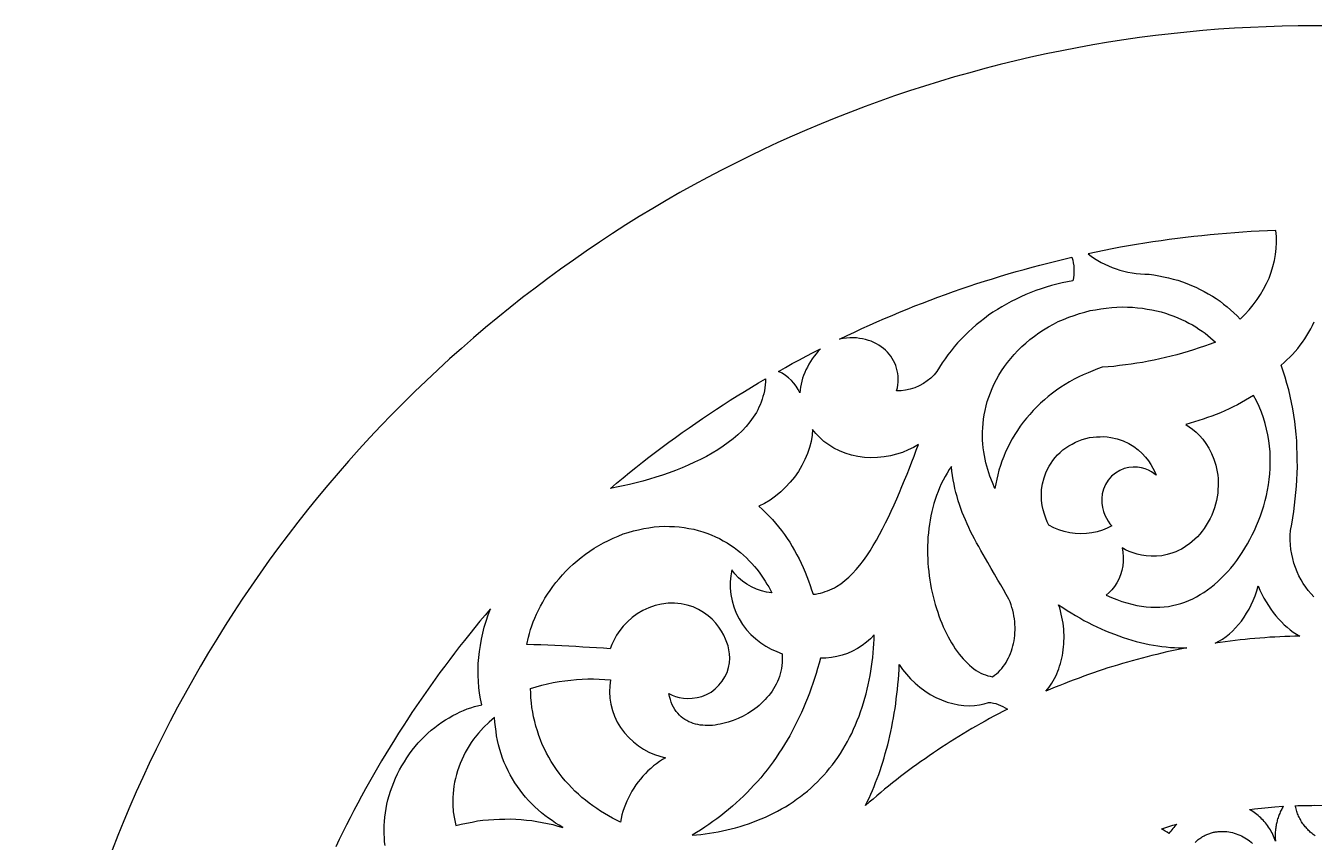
# Model space of a CAD drawing. Extents: x -1903 to -234, y -575 to 545.
# Drawn here: x -614.1 to -424.1, y 103.7 to 224.2 of the extents above; entities that cross this region are included whole.
import ezdxf

# ---------------------------------------------------------------- set-up
doc = ezdxf.new("R2010")
doc.units = 0
doc.layers.add('LAYER_1', color=18, linetype='CONTINUOUS')

msp = doc.modelspace()

# ---------------------------------------------------------------- linework, layer by layer
at = {"layer": 'LAYER_1'}
for points in [[(-424.07, 224.18, 0.414214), (-614.07, 34.18, 0.414214), (-424.07, -155.82, 0.414214), (-234.07, 34.18, 0.414214)], [(-444.46, 106.26), (-444.62, 106.09), (-444.77, 105.92), (-444.92, 105.75), (-445.07, 105.57), (-445.21, 105.39), (-445.36, 105.2), (-445.49, 105.02, 0.017842), (-446.61, 105.72), (-446.42, 105.78), (-444.9, 106.23), (-444.34, 106.39)]]:
    msp.add_lwpolyline(points, format="xyb", close=True, dxfattribs=at)
for points in [[(-457.42, 190.55), (-456.96, 190.2), (-456.49, 189.86), (-455.99, 189.55), (-455.48, 189.26), (-454.96, 188.99), (-454.42, 188.75), (-453.87, 188.53), (-453.3, 188.33), (-452.72, 188.14), (-452.13, 187.98), (-451.54, 187.84), (-450.93, 187.73), (-450.31, 187.64), (-449.69, 187.57), (-449.06, 187.54), (-448.43, 187.53), (-447.71, 187.42), (-447, 187.3), (-446.29, 187.15), (-445.58, 187), (-444.89, 186.81), (-444.2, 186.63), (-443.52, 186.4), (-442.85, 186.17), (-442.19, 185.89), (-441.54, 185.61), (-440.91, 185.3), (-440.29, 184.99), (-439.69, 184.64), (-439.09, 184.3), (-438.52, 183.93), (-437.96, 183.55), (-437.43, 183.13), (-436.9, 182.71), (-436.4, 182.27), (-435.91, 181.83), (-435.45, 181.37), (-435, 180.91), (-434.32, 181.59), (-433.67, 182.3), (-433.07, 183.03), (-432.51, 183.78), (-432, 184.54), (-431.53, 185.34), (-431.11, 186.15), (-430.74, 186.97), (-430.42, 187.82), (-430.16, 188.67), (-429.94, 189.54), (-429.79, 190.42), (-429.68, 191.3), (-429.64, 192.19), (-429.66, 193.09), (-429.74, 193.98), (-430.95, 193.92), (-432.17, 193.86), (-433.38, 193.81), (-434.59, 193.74), (-435.8, 193.64), (-437.01, 193.54), (-438.22, 193.45), (-439.43, 193.34), (-440.64, 193.21), (-441.85, 193.08), (-443.05, 192.94), (-444.26, 192.81), (-445.46, 192.63), (-446.66, 192.46), (-447.87, 192.29), (-449.07, 192.12), (-450.27, 191.91), (-451.46, 191.7), (-452.66, 191.5), (-453.85, 191.29), (-455.04, 191.05), (-456.23, 190.8)], [(-485.65, 170.31), (-485.55, 170.75), (-485.48, 171.19), (-485.44, 171.62), (-485.43, 172.05), (-485.45, 172.47), (-485.49, 172.88), (-485.57, 173.28), (-485.66, 173.67), (-485.78, 174.04), (-485.93, 174.41), (-486.1, 174.77), (-486.3, 175.11), (-486.51, 175.44), (-486.75, 175.75), (-487.01, 176.05), (-487.3, 176.33), (-487.6, 176.59), (-487.92, 176.84), (-488.26, 177.07), (-488.62, 177.27), (-489, 177.46), (-489.39, 177.63), (-489.8, 177.77), (-490.23, 177.9), (-490.67, 178), (-491.12, 178.07), (-491.59, 178.13), (-492.07, 178.15), (-492.55, 178.14), (-493.05, 178.1), (-493.55, 178.03), (-494.06, 177.94), (-492.97, 178.47), (-491.88, 179), (-490.77, 179.5), (-489.67, 180), (-488.56, 180.5), (-487.45, 180.99), (-486.33, 181.46), (-485.21, 181.92), (-484.09, 182.38), (-482.97, 182.85), (-481.83, 183.28), (-480.7, 183.71), (-479.56, 184.14), (-478.43, 184.56), (-477.28, 184.96), (-476.13, 185.36), (-474.98, 185.75), (-473.84, 186.14), (-472.68, 186.51), (-471.52, 186.87), (-470.36, 187.22), (-469.2, 187.58), (-468.03, 187.92), (-466.86, 188.24), (-465.69, 188.56), (-464.52, 188.88), (-463.35, 189.18), (-462.17, 189.47), (-460.99, 189.75), (-459.81, 190.03), (-459.69, 189.62), (-459.6, 189.19), (-459.53, 188.76), (-459.5, 188.32), (-459.5, 187.88), (-459.52, 187.44), (-459.57, 187), (-459.65, 186.55), (-460.45, 186.4), (-461.25, 186.24), (-462.04, 186.06), (-462.82, 185.86), (-463.59, 185.63), (-464.36, 185.38), (-465.12, 185.11), (-465.86, 184.82), (-466.6, 184.53), (-467.33, 184.21), (-468.05, 183.87), (-468.76, 183.5), (-469.45, 183.13), (-470.13, 182.73), (-470.8, 182.33), (-471.46, 181.91), (-472.1, 181.47), (-472.72, 181.01), (-473.33, 180.53), (-473.93, 180.04), (-474.51, 179.54), (-475.07, 179.03), (-475.62, 178.5), (-476.15, 177.96), (-476.66, 177.4), (-477.15, 176.83), (-477.62, 176.25), (-478.08, 175.66), (-478.52, 175.06), (-478.94, 174.45), (-479.34, 173.83), (-479.72, 173.19), (-480.13, 172.69), (-480.6, 172.22), (-481.13, 171.78), (-481.71, 171.39), (-482.34, 171.06), (-482.99, 170.79), (-483.66, 170.57), (-484.33, 170.41), (-484.99, 170.33)], [(-471.15, 155.94), (-471.54, 156.81), (-471.9, 157.73), (-472.06, 158.21), (-472.22, 158.7), (-472.36, 159.21), (-472.5, 159.72), (-472.61, 160.25), (-472.72, 160.79), (-472.8, 161.35), (-472.88, 161.9), (-472.93, 162.49), (-472.97, 163.07), (-472.98, 163.67), (-472.99, 164.27), (-472.95, 164.89), (-472.91, 165.51), (-472.83, 166.15), (-472.74, 166.79), (-472.61, 167.44), (-472.47, 168.09), (-472.28, 168.74), (-472.08, 169.39), (-471.83, 170.04), (-471.57, 170.69), (-471.26, 171.34), (-470.94, 171.99), (-470.57, 172.63), (-470.2, 173.28), (-469.76, 173.91), (-469.32, 174.53), (-468.83, 175.12), (-468.32, 175.71), (-467.77, 176.28), (-467.21, 176.85), (-466.61, 177.38), (-466, 177.92), (-465.34, 178.41), (-464.68, 178.88), (-463.98, 179.32), (-463.27, 179.76), (-462.54, 180.15), (-461.81, 180.54), (-461.04, 180.87), (-460.27, 181.19), (-459.49, 181.46), (-458.71, 181.73), (-457.92, 181.94), (-457.12, 182.16), (-456.32, 182.3), (-455.53, 182.44), (-454.74, 182.53), (-453.94, 182.62), (-453.17, 182.66), (-452.39, 182.71), (-451.63, 182.68), (-450.87, 182.65), (-450.14, 182.58), (-449.4, 182.51), (-448.7, 182.39), (-448, 182.28), (-447.32, 182.13), (-446.65, 181.96), (-446.01, 181.76), (-445.38, 181.56), (-444.78, 181.33), (-444.18, 181.11), (-443.63, 180.86), (-443.07, 180.61), (-442.55, 180.33), (-442.03, 180.05), (-441.55, 179.75), (-441.07, 179.44), (-440.62, 179.13), (-440.18, 178.82), (-439.37, 178.17), (-438.63, 177.51), (-439.43, 177.21), (-440.23, 176.91), (-441.05, 176.65), (-441.86, 176.39), (-442.68, 176.13), (-443.5, 175.88), (-444.34, 175.65), (-445.17, 175.43), (-446.01, 175.24), (-446.84, 175.04), (-447.69, 174.86), (-448.53, 174.68), (-449.38, 174.53), (-450.22, 174.39), (-451.08, 174.27), (-451.92, 174.14), (-452.77, 174.04), (-453.62, 173.94), (-454.47, 173.87), (-455.33, 173.81), (-456.03, 173.55), (-456.73, 173.3), (-457.43, 173), (-458.13, 172.71), (-458.81, 172.38), (-459.49, 172.05), (-460.15, 171.66), (-460.81, 171.27), (-461.44, 170.85), (-462.08, 170.42), (-462.69, 169.97), (-463.3, 169.51), (-463.87, 169), (-464.44, 168.5), (-464.98, 167.96), (-465.52, 167.42), (-466.02, 166.86), (-466.51, 166.3), (-466.97, 165.71), (-467.42, 165.11), (-467.83, 164.49), (-468.24, 163.87), (-468.6, 163.23), (-468.96, 162.6), (-469.28, 161.95), (-469.59, 161.31), (-469.86, 160.64), (-470.12, 159.97), (-470.34, 159.3), (-470.56, 158.63), (-470.73, 157.95), (-470.9, 157.28), (-471.03, 156.61)], [(-499.92, 170.02), (-500.17, 170.53), (-500.47, 171.01), (-500.8, 171.46), (-501.18, 171.87), (-501.6, 172.26), (-502.05, 172.61), (-502.54, 172.92), (-503.07, 173.19), (-502.05, 173.77), (-501.04, 174.35), (-500, 174.9), (-498.97, 175.44), (-497.94, 175.99), (-496.9, 176.54), (-497.23, 176.17), (-497.54, 175.8), (-497.83, 175.42), (-498.1, 175.03), (-498.36, 174.64), (-498.6, 174.24), (-498.82, 173.84), (-499.02, 173.43), (-499.2, 173.02), (-499.37, 172.6), (-499.51, 172.18), (-499.64, 171.76), (-499.74, 171.33), (-499.82, 170.89), (-499.88, 170.46)], [(-527.87, 155.92), (-526.94, 156.71), (-526, 157.5), (-525.05, 158.26), (-524.09, 159.02), (-523.14, 159.78), (-522.18, 160.54), (-521.2, 161.27), (-520.22, 162), (-519.25, 162.73), (-518.27, 163.46), (-517.27, 164.17), (-516.27, 164.87), (-515.27, 165.56), (-514.27, 166.26), (-513.25, 166.94), (-512.23, 167.61), (-511.21, 168.27), (-510.18, 168.94), (-509.15, 169.59), (-508.11, 170.22), (-507.06, 170.85), (-506.02, 171.49), (-504.97, 172.11), (-504.99, 171.65), (-505.03, 171.21), (-505.09, 170.77), (-505.16, 170.33), (-505.25, 169.9), (-505.36, 169.49), (-505.49, 169.08), (-505.63, 168.67), (-505.78, 168.28), (-505.95, 167.9), (-506.14, 167.52), (-506.34, 167.15), (-506.56, 166.79), (-506.79, 166.44), (-507.04, 166.09), (-507.3, 165.75), (-507.84, 165.09), (-508.43, 164.44), (-509.07, 163.83), (-509.75, 163.25), (-510.48, 162.69), (-511.24, 162.16), (-512.02, 161.63), (-512.84, 161.13), (-513.69, 160.66), (-514.57, 160.21), (-515.47, 159.79), (-516.38, 159.36), (-517.3, 158.96), (-518.25, 158.59), (-519.21, 158.24), (-520.19, 157.91), (-521.15, 157.59), (-522.12, 157.28), (-523.1, 157.01), (-524.07, 156.75), (-525.04, 156.52), (-526, 156.3), (-526.94, 156.1)], [(-454.75, 140.2), (-453.96, 139.84), (-453.19, 139.53), (-452.44, 139.26), (-451.7, 139.03), (-450.97, 138.84), (-450.25, 138.67), (-449.55, 138.55), (-448.86, 138.46), (-448.18, 138.41), (-447.51, 138.4), (-446.86, 138.41), (-446.21, 138.45), (-445.58, 138.53), (-444.95, 138.65), (-444.34, 138.8), (-443.74, 138.97), (-443.15, 139.17), (-442.56, 139.4), (-441.99, 139.66), (-441.43, 139.95), (-440.88, 140.27), (-440.33, 140.6), (-439.8, 140.96), (-439.28, 141.35), (-438.77, 141.77), (-438.27, 142.21), (-437.78, 142.68), (-437.3, 143.16), (-436.83, 143.66), (-436.38, 144.18), (-435.93, 144.73), (-435.5, 145.3), (-435.08, 145.88), (-434.68, 146.49), (-434.29, 147.11), (-433.91, 147.74), (-433.55, 148.39), (-433.21, 149.06), (-432.88, 149.74), (-432.57, 150.44), (-432.28, 151.16), (-432.01, 151.88), (-431.75, 152.62), (-431.52, 153.38), (-431.31, 154.13), (-431.12, 154.9), (-430.96, 155.68), (-430.82, 156.46), (-430.71, 157.26), (-430.63, 158.06), (-430.57, 158.87), (-430.55, 159.69), (-430.55, 160.51), (-430.59, 161.34), (-430.66, 162.17), (-430.77, 163), (-430.91, 163.83), (-431.09, 164.67), (-431.31, 165.51), (-431.57, 166.34), (-431.87, 167.18), (-432.21, 168.01), (-432.6, 168.83), (-433.03, 169.65), (-433.62, 169.29), (-434.21, 168.93), (-434.81, 168.61), (-435.41, 168.28), (-436.02, 167.98), (-436.63, 167.68), (-437.26, 167.39), (-437.88, 167.1), (-438.52, 166.85), (-439.15, 166.59), (-439.79, 166.37), (-440.43, 166.14), (-441.08, 165.94), (-441.72, 165.73), (-442.37, 165.55), (-443.02, 165.37), (-442.52, 165.04), (-442.01, 164.67), (-441.5, 164.24), (-441, 163.75), (-440.51, 163.2), (-440.04, 162.57), (-439.6, 161.87), (-439.2, 161.1), (-438.86, 160.26), (-438.57, 159.35), (-438.37, 158.39), (-438.31, 157.88), (-438.25, 157.37), (-438.24, 156.84), (-438.23, 156.31), (-438.27, 155.76), (-438.31, 155.22), (-438.41, 154.67), (-438.5, 154.13), (-438.65, 153.59), (-438.79, 153.05), (-439, 152.52), (-439.19, 151.99), (-439.44, 151.49), (-439.69, 150.98), (-439.99, 150.51), (-440.28, 150.04), (-440.61, 149.61), (-440.94, 149.18), (-441.31, 148.81), (-441.67, 148.43), (-442.06, 148.11), (-442.45, 147.77), (-442.85, 147.49), (-443.25, 147.21), (-443.67, 146.98), (-444.08, 146.76), (-444.5, 146.59), (-444.92, 146.42), (-445.75, 146.18), (-446.56, 146.01), (-447.35, 145.93), (-448.11, 145.93), (-448.84, 145.99), (-449.53, 146.1), (-450.18, 146.25), (-450.79, 146.43), (-451.36, 146.65), (-451.9, 146.89), (-452.39, 147.15), (-452.29, 146.51), (-452.24, 145.85), (-452.25, 145.17), (-452.32, 144.5), (-452.45, 143.83), (-452.64, 143.18), (-452.89, 142.56), (-453.18, 141.98), (-453.52, 141.45), (-453.9, 140.97), (-454.31, 140.56)], [(-497.98, 140.31), (-497.6, 140.35), (-497.24, 140.42), (-496.88, 140.5), (-496.52, 140.6), (-496.17, 140.71), (-495.83, 140.83), (-495.49, 140.97), (-495.16, 141.12), (-494.83, 141.29), (-494.51, 141.47), (-493.89, 141.88), (-493.3, 142.34), (-492.72, 142.85), (-492.15, 143.39), (-491.6, 143.98), (-491.07, 144.62), (-490.56, 145.29), (-490.06, 146.01), (-489.57, 146.74), (-489.09, 147.5), (-488.62, 148.3), (-488.17, 149.13), (-487.73, 149.98), (-487.29, 150.83), (-486.86, 151.7), (-486.44, 152.59), (-486.03, 153.5), (-485.64, 154.41), (-485.24, 155.32), (-484.87, 156.22), (-484.48, 157.13), (-484.12, 158.04), (-483.76, 158.94), (-483.43, 159.83), (-483.08, 160.71), (-482.76, 161.56), (-482.44, 162.4), (-483.18, 161.98), (-483.97, 161.6), (-484.79, 161.25), (-485.66, 160.96), (-486.57, 160.73), (-487.51, 160.57), (-488.48, 160.49), (-489.44, 160.46), (-490.41, 160.51), (-491.37, 160.64), (-492.31, 160.85), (-493.23, 161.13), (-494.1, 161.49), (-494.91, 161.89), (-495.67, 162.36), (-496.37, 162.87), (-497, 163.43), (-497.56, 164.02), (-498.05, 164.64), (-498.13, 163.77), (-498.28, 162.87), (-498.51, 161.97), (-498.81, 161.08), (-499.18, 160.18), (-499.62, 159.29), (-500.13, 158.43), (-500.71, 157.61), (-501.34, 156.83), (-502.03, 156.1), (-502.75, 155.41), (-503.51, 154.78), (-504.31, 154.22), (-505.13, 153.73), (-505.95, 153.29), (-505.44, 152.81), (-504.93, 152.34), (-504.45, 151.84), (-503.96, 151.33), (-503.51, 150.8), (-503.06, 150.26), (-502.63, 149.7), (-502.21, 149.14), (-501.81, 148.56), (-501.42, 147.98), (-501.05, 147.37), (-500.69, 146.77), (-500.35, 146.14), (-500.02, 145.52), (-499.72, 144.88), (-499.42, 144.25), (-499.15, 143.6), (-498.88, 142.95), (-498.64, 142.29), (-498.4, 141.63), (-498.19, 140.97)], [(-463.19, 150.49), (-463.44, 150.98), (-463.67, 151.53), (-463.87, 152.11), (-464.05, 152.75), (-464.19, 153.43), (-464.28, 154.17), (-464.31, 154.95), (-464.27, 155.76), (-464.14, 156.62), (-463.92, 157.49), (-463.6, 158.36), (-463.16, 159.23), (-462.88, 159.65), (-462.6, 160.07), (-462.26, 160.47), (-461.93, 160.87), (-461.54, 161.23), (-461.15, 161.6), (-460.71, 161.91), (-460.27, 162.22), (-459.78, 162.48), (-459.3, 162.74), (-458.79, 162.94), (-458.28, 163.15), (-457.76, 163.29), (-457.23, 163.43), (-456.69, 163.5), (-456.16, 163.56), (-455.63, 163.56), (-455.11, 163.57), (-454.6, 163.52), (-454.09, 163.46), (-453.13, 163.26), (-452.24, 162.94), (-451.42, 162.55), (-450.68, 162.1), (-450.02, 161.61), (-449.45, 161.09), (-448.95, 160.55), (-448.52, 160), (-448.16, 159.46), (-447.85, 158.92), (-447.6, 158.39), (-447.39, 157.87), (-447.72, 158.14), (-448.09, 158.4), (-448.52, 158.62), (-449, 158.82), (-449.54, 158.98), (-450.12, 159.07), (-450.75, 159.09), (-451.41, 159.03), (-452.09, 158.87), (-452.75, 158.59), (-453.38, 158.2), (-453.96, 157.72), (-454.45, 157.15), (-454.85, 156.51), (-455.14, 155.83), (-455.33, 155.13), (-455.41, 154.42), (-455.4, 153.75), (-455.31, 153.11), (-455.15, 152.52), (-454.95, 151.99), (-454.72, 151.52), (-454.46, 151.1), (-454.19, 150.73), (-453.92, 150.42), (-454.6, 150.06), (-455.32, 149.76), (-456.08, 149.52), (-456.87, 149.36), (-457.67, 149.26), (-458.49, 149.23), (-459.31, 149.27), (-460.12, 149.38), (-460.93, 149.57), (-461.72, 149.83), (-462.47, 150.13)], [(-471.5, 128.15), (-471.2, 128.37), (-470.92, 128.6), (-470.65, 128.84), (-470.39, 129.1), (-470.15, 129.37), (-469.92, 129.66), (-469.71, 129.96), (-469.51, 130.27), (-469.33, 130.59), (-469.15, 130.92), (-468.99, 131.25), (-468.85, 131.6), (-468.72, 131.96), (-468.6, 132.32), (-468.5, 132.69), (-468.41, 133.07), (-468.34, 133.46), (-468.28, 133.85), (-468.23, 134.25), (-468.2, 134.65), (-468.19, 135.06), (-468.19, 135.47), (-468.21, 135.88), (-468.24, 136.3), (-468.29, 136.71), (-468.36, 137.12), (-468.44, 137.54), (-468.53, 137.95), (-468.65, 138.36), (-468.78, 138.77), (-468.93, 139.18), (-469.1, 139.59), (-469.5, 140.3), (-469.91, 141), (-470.31, 141.71), (-470.72, 142.42), (-471.21, 143.27), (-471.71, 144.13), (-472.21, 144.98), (-472.55, 145.58), (-472.9, 146.18), (-473.22, 146.76), (-473.55, 147.34), (-473.86, 147.91), (-474.16, 148.48), (-474.45, 149.04), (-474.74, 149.6), (-475, 150.16), (-475.27, 150.72), (-475.51, 151.28), (-475.75, 151.84), (-475.97, 152.4), (-476.19, 152.97), (-476.38, 153.54), (-476.58, 154.12), (-476.75, 154.72), (-476.91, 155.31), (-477.06, 155.92), (-477.19, 156.55), (-477.31, 157.19), (-477.41, 157.83), (-477.5, 158.5), (-477.57, 159.18), (-477.9, 158.7), (-478.22, 158.19), (-478.52, 157.67), (-478.8, 157.14), (-479.07, 156.59), (-479.32, 156.04), (-479.55, 155.47), (-479.77, 154.9), (-479.97, 154.32), (-480.16, 153.73), (-480.32, 153.12), (-480.47, 152.51), (-480.6, 151.89), (-480.72, 151.27), (-480.81, 150.64), (-480.9, 150.01), (-480.97, 149.38), (-481.03, 148.74), (-481.06, 148.11), (-481.09, 147.47), (-481.09, 146.84), (-481.1, 146.2), (-481.07, 145.56), (-481.04, 144.92), (-480.98, 144.29), (-480.92, 143.66), (-480.84, 143.03), (-480.75, 142.41), (-480.65, 141.79), (-480.54, 141.18), (-480.4, 140.58), (-480.27, 139.98), (-480.12, 139.39), (-479.96, 138.81), (-479.78, 138.24), (-479.6, 137.67), (-479.41, 137.12), (-479.21, 136.58), (-478.99, 136.05), (-478.78, 135.53), (-478.54, 135.03), (-478.31, 134.53), (-478.06, 134.05), (-477.81, 133.58), (-477.55, 133.13), (-477.28, 132.7), (-477, 132.28), (-476.72, 131.88), (-476.43, 131.49), (-476.13, 131.12), (-475.83, 130.77), (-475.52, 130.44), (-475.21, 130.13), (-474.9, 129.84), (-474.58, 129.57), (-474.25, 129.32), (-473.92, 129.09), (-473.59, 128.89), (-473.25, 128.7), (-472.91, 128.55), (-472.56, 128.41), (-472.21, 128.3), (-471.86, 128.22)], [(-519.23, 125.67), (-518.77, 125.45), (-518.25, 125.25), (-517.7, 125.1), (-517.09, 124.99), (-516.45, 124.94), (-515.78, 124.97), (-515.09, 125.07), (-514.38, 125.25), (-513.68, 125.53), (-513.02, 125.89), (-512.4, 126.35), (-511.85, 126.89), (-511.37, 127.49), (-510.97, 128.13), (-510.66, 128.8), (-510.45, 129.5), (-510.32, 130.19), (-510.27, 130.87), (-510.29, 131.52), (-510.38, 132.13), (-510.51, 132.69), (-510.68, 133.21), (-510.88, 133.68), (-511.15, 134.27), (-511.48, 134.87), (-511.87, 135.46), (-512.33, 136.05), (-512.86, 136.62), (-513.46, 137.15), (-514.13, 137.64), (-514.88, 138.08), (-515.68, 138.44), (-516.55, 138.73), (-517.45, 138.91), (-518.39, 139), (-519.36, 138.98), (-520.32, 138.87), (-521.28, 138.65), (-522.21, 138.33), (-523.08, 137.91), (-523.9, 137.42), (-524.66, 136.87), (-525.35, 136.27), (-525.96, 135.63), (-526.49, 134.96), (-526.94, 134.28), (-527.32, 133.6), (-527.63, 132.93), (-527.88, 132.27), (-528.9, 132.35), (-529.91, 132.42), (-530.92, 132.48), (-531.94, 132.53), (-532.97, 132.6), (-533.99, 132.66), (-535.03, 132.71), (-536.06, 132.76), (-537.08, 132.8), (-538.11, 132.85), (-539.14, 132.88), (-540.18, 132.92), (-539.94, 133.99), (-539.78, 134.55), (-539.62, 135.11), (-539.43, 135.68), (-539.23, 136.24), (-538.99, 136.81), (-538.74, 137.39), (-538.46, 137.97), (-538.17, 138.55), (-537.84, 139.14), (-537.52, 139.73), (-537.14, 140.32), (-536.76, 140.89), (-536.33, 141.46), (-535.9, 142.03), (-535.42, 142.59), (-534.95, 143.16), (-534.43, 143.7), (-533.91, 144.25), (-533.34, 144.76), (-532.76, 145.27), (-532.15, 145.75), (-531.54, 146.23), (-530.89, 146.68), (-530.25, 147.13), (-529.56, 147.52), (-528.87, 147.91), (-528.15, 148.26), (-527.44, 148.61), (-526.7, 148.91), (-525.97, 149.21), (-525.22, 149.44), (-524.46, 149.67), (-523.7, 149.84), (-522.94, 150.01), (-522.18, 150.13), (-521.42, 150.24), (-520.67, 150.3), (-519.92, 150.34), (-519.17, 150.33), (-518.42, 150.31), (-517.7, 150.24), (-516.98, 150.16), (-516.28, 150.03), (-515.58, 149.9), (-514.92, 149.72), (-514.25, 149.54), (-513.62, 149.32), (-512.98, 149.08), (-512.38, 148.81), (-511.78, 148.53), (-511.22, 148.21), (-510.66, 147.9), (-510.14, 147.55), (-509.62, 147.21), (-509.14, 146.83), (-508.66, 146.46), (-508.22, 146.07), (-507.79, 145.67), (-507.39, 145.26), (-506.99, 144.85), (-506.63, 144.43), (-506.27, 144), (-505.94, 143.57), (-505.62, 143.14), (-505.33, 142.7), (-505.04, 142.27), (-504.78, 141.83), (-504.52, 141.39), (-504.07, 140.52), (-504.83, 140.64), (-505.59, 140.82), (-506.33, 141.08), (-507.05, 141.41), (-507.74, 141.8), (-508.38, 142.25), (-508.97, 142.76), (-509.5, 143.32), (-509.97, 143.92), (-510.12, 143.04), (-510.19, 142.13), (-510.19, 141.21), (-510.11, 140.28), (-509.93, 139.35), (-509.67, 138.44), (-509.32, 137.54), (-508.89, 136.68), (-508.37, 135.86), (-507.78, 135.09), (-507.14, 134.39), (-506.44, 133.74), (-505.7, 133.16), (-504.93, 132.66), (-504.14, 132.22), (-503.34, 131.85), (-502.54, 131.55), (-502.52, 131.1), (-502.51, 130.66), (-502.54, 130.23), (-502.58, 129.81), (-502.65, 129.39), (-502.73, 128.98), (-502.83, 128.58), (-502.95, 128.19), (-503.09, 127.8), (-503.24, 127.43), (-503.42, 127.06), (-503.61, 126.71), (-503.81, 126.36), (-504.03, 126.03), (-504.27, 125.7), (-504.52, 125.39), (-504.78, 125.07), (-505.05, 124.77), (-505.33, 124.48), (-505.62, 124.2), (-505.93, 123.93), (-506.24, 123.67), (-506.9, 123.19), (-507.58, 122.74), (-508.29, 122.34), (-509.01, 121.98), (-509.76, 121.68), (-510.52, 121.43), (-511.28, 121.23), (-511.66, 121.15), (-512.03, 121.08), (-512.41, 121.02), (-512.79, 120.98), (-513.16, 120.96), (-513.53, 120.95), (-513.89, 120.96), (-514.25, 120.99), (-514.61, 121.03), (-514.96, 121.09), (-515.3, 121.17), (-515.64, 121.27), (-515.96, 121.39), (-516.28, 121.52), (-516.58, 121.68), (-516.88, 121.85), (-517.16, 122.04), (-517.43, 122.26), (-517.69, 122.5), (-517.93, 122.76), (-518.16, 123.04), (-518.37, 123.34), (-518.56, 123.67), (-518.73, 124.02), (-518.89, 124.39), (-519.02, 124.79), (-519.14, 125.22)], [(-438.66, 133.1), (-438.12, 133.38), (-437.59, 133.71), (-437.08, 134.07), (-436.59, 134.47), (-436.12, 134.89), (-435.66, 135.35), (-435.22, 135.84), (-434.81, 136.36), (-434.41, 136.92), (-434.04, 137.51), (-433.69, 138.12), (-433.37, 138.75), (-433.07, 139.41), (-432.8, 140.1), (-432.55, 140.81), (-432.34, 141.54), (-432.08, 140.92), (-431.8, 140.32), (-431.5, 139.74), (-431.18, 139.18), (-430.84, 138.64), (-430.49, 138.12), (-430.12, 137.61), (-429.74, 137.13), (-429.34, 136.67), (-428.92, 136.24), (-428.5, 135.83), (-428.06, 135.44), (-427.61, 135.09), (-427.16, 134.75), (-426.69, 134.44), (-426.21, 134.15), (-426.94, 134.14), (-427.68, 134.11), (-428.41, 134.08), (-429.15, 134.04), (-429.88, 134.01), (-430.62, 133.97), (-431.35, 133.91), (-432.08, 133.85), (-432.82, 133.79), (-433.55, 133.73), (-434.28, 133.65), (-435.01, 133.57), (-435.75, 133.49), (-436.48, 133.41), (-437.21, 133.31), (-437.93, 133.21)], [(-463.65, 126.02), (-463.41, 126.3), (-463.18, 126.59), (-462.96, 126.9), (-462.75, 127.22), (-462.56, 127.54), (-462.37, 127.88), (-462.2, 128.23), (-462.04, 128.59), (-461.89, 128.96), (-461.75, 129.33), (-461.62, 129.71), (-461.5, 130.09), (-461.39, 130.48), (-461.3, 130.88), (-461.21, 131.29), (-461.14, 131.7), (-461.08, 132.12), (-461.03, 132.54), (-461, 132.97), (-460.98, 133.4), (-460.97, 133.84), (-460.97, 134.27), (-460.99, 134.72), (-461.02, 135.16), (-461.06, 135.61), (-461.12, 136.06), (-461.19, 136.5), (-461.27, 136.95), (-461.37, 137.4), (-461.48, 137.85), (-461.61, 138.3), (-461.76, 138.75), (-461.14, 138.34), (-460.53, 137.94), (-459.91, 137.56), (-459.29, 137.18), (-458.66, 136.83), (-458.03, 136.47), (-457.4, 136.15), (-456.76, 135.82), (-456.12, 135.51), (-455.48, 135.21), (-454.83, 134.93), (-454.19, 134.66), (-453.55, 134.42), (-452.91, 134.17), (-452.26, 133.95), (-451.61, 133.73), (-450.97, 133.55), (-450.33, 133.36), (-449.69, 133.21), (-449.06, 133.05), (-448.42, 132.92), (-447.79, 132.79), (-447.16, 132.7), (-446.53, 132.61), (-445.91, 132.55), (-445.29, 132.48), (-444.68, 132.44), (-444.07, 132.4), (-443.46, 132.41), (-442.86, 132.41), (-443.6, 132.26), (-444.33, 132.1), (-445.07, 131.95), (-445.8, 131.8), (-446.54, 131.63), (-447.27, 131.45), (-448, 131.27), (-448.73, 131.1), (-449.45, 130.91), (-450.18, 130.71), (-450.9, 130.51), (-451.63, 130.31), (-452.35, 130.1), (-453.07, 129.88), (-453.79, 129.66), (-454.5, 129.44), (-455.22, 129.21), (-455.93, 128.96), (-456.64, 128.72), (-457.35, 128.48), (-458.06, 128.23), (-458.76, 127.96), (-459.47, 127.7), (-460.17, 127.43), (-460.87, 127.17), (-461.57, 126.88), (-462.26, 126.59), (-462.95, 126.3)], [(-515.8, 104.78), (-515.17, 104.84), (-514.53, 104.9), (-513.88, 104.99), (-513.24, 105.07), (-512.59, 105.18), (-511.95, 105.29), (-511.31, 105.43), (-510.68, 105.56), (-510.03, 105.72), (-509.39, 105.88), (-508.75, 106.07), (-508.12, 106.25), (-507.49, 106.47), (-506.86, 106.69), (-506.25, 106.93), (-505.62, 107.17), (-505.01, 107.44), (-504.4, 107.71), (-503.81, 108.01), (-503.22, 108.31), (-502.64, 108.64), (-502.06, 108.96), (-501.49, 109.32), (-500.93, 109.68), (-500.4, 110.08), (-499.85, 110.46), (-499.33, 110.87), (-498.8, 111.29), (-498.31, 111.73), (-497.81, 112.18), (-497.34, 112.65), (-496.86, 113.12), (-496.41, 113.62), (-495.96, 114.12), (-495.54, 114.65), (-495.12, 115.17), (-494.72, 115.71), (-494.32, 116.26), (-493.95, 116.83), (-493.58, 117.4), (-493.25, 118), (-492.9, 118.58), (-492.58, 119.19), (-492.27, 119.8), (-491.99, 120.43), (-491.7, 121.06), (-491.45, 121.7), (-491.18, 122.34), (-490.96, 122.99), (-490.73, 123.64), (-490.53, 124.3), (-490.33, 124.97), (-490.16, 125.64), (-489.98, 126.3), (-489.83, 126.97), (-489.68, 127.64), (-489.56, 128.32), (-489.44, 128.99), (-489.35, 129.67), (-489.26, 130.35), (-489.18, 131.01), (-489.11, 131.68), (-489.06, 132.35), (-489.02, 133.01), (-488.99, 133.67), (-488.97, 134.33), (-489.52, 133.76), (-490.11, 133.24), (-490.75, 132.76), (-491.43, 132.32), (-492.15, 131.93), (-492.89, 131.6), (-493.67, 131.34), (-494.47, 131.14), (-495.27, 130.99), (-496.08, 130.9), (-496.9, 130.87), (-497.1, 130.13), (-497.3, 129.39), (-497.53, 128.65), (-497.75, 127.91), (-498, 127.17), (-498.24, 126.44), (-498.52, 125.72), (-498.79, 125), (-499.09, 124.29), (-499.37, 123.57), (-499.69, 122.87), (-500.01, 122.17), (-500.35, 121.48), (-500.69, 120.8), (-501.05, 120.12), (-501.41, 119.45), (-501.8, 118.79), (-502.18, 118.14), (-502.6, 117.51), (-503, 116.86), (-503.43, 116.24), (-503.85, 115.62), (-504.31, 115.03), (-504.76, 114.42), (-505.23, 113.84), (-505.7, 113.26), (-506.19, 112.7), (-506.69, 112.15), (-507.2, 111.61), (-507.7, 111.06), (-508.23, 110.55), (-508.77, 110.03), (-509.32, 109.55), (-509.86, 109.05), (-510.43, 108.57), (-510.99, 108.1), (-511.57, 107.65), (-512.16, 107.21), (-512.75, 106.78), (-513.34, 106.35), (-513.95, 105.94), (-514.56, 105.54), (-515.18, 105.16)], [(-490.26, 109.14), (-489.99, 109.69), (-489.72, 110.24), (-489.47, 110.81), (-489.22, 111.38), (-488.98, 111.96), (-488.75, 112.55), (-488.52, 113.14), (-488.29, 113.73), (-488.09, 114.34), (-487.88, 114.94), (-487.69, 115.57), (-487.5, 116.19), (-487.32, 116.82), (-487.13, 117.45), (-486.97, 118.1), (-486.81, 118.75), (-486.66, 119.41), (-486.51, 120.07), (-486.38, 120.74), (-486.24, 121.41), (-486.12, 122.09), (-486, 122.77), (-485.89, 123.47), (-485.79, 124.17), (-485.71, 124.88), (-485.61, 125.58), (-485.54, 126.29), (-485.46, 127), (-485.4, 127.73), (-485.34, 128.46), (-485.3, 129.2), (-485.26, 129.94), (-484.77, 129.22), (-484.21, 128.53), (-483.6, 127.86), (-482.94, 127.21), (-482.23, 126.61), (-481.48, 126.05), (-480.69, 125.55), (-479.88, 125.11), (-479.05, 124.73), (-478.21, 124.42), (-477.38, 124.19), (-476.54, 124.01), (-475.73, 123.91), (-474.93, 123.87), (-474.17, 123.91), (-473.45, 124.02), (-472.75, 124.17), (-472.1, 124.37), (-471.74, 124.33), (-471.38, 124.27), (-471.03, 124.18), (-470.68, 124.07), (-470.33, 123.93), (-469.99, 123.77), (-469.65, 123.58), (-469.32, 123.36), (-469.98, 123.02), (-470.64, 122.67), (-471.3, 122.32), (-471.96, 121.97), (-472.61, 121.61), (-473.26, 121.24), (-473.91, 120.87), (-474.56, 120.5), (-475.2, 120.12), (-475.84, 119.73), (-476.48, 119.34), (-477.11, 118.95), (-477.75, 118.56), (-478.37, 118.15), (-478.99, 117.74), (-479.62, 117.33), (-480.24, 116.92), (-480.85, 116.49), (-481.47, 116.06), (-482.08, 115.63), (-482.69, 115.2), (-483.29, 114.76), (-483.88, 114.31), (-484.48, 113.86), (-485.08, 113.41), (-485.67, 112.96), (-486.25, 112.49), (-486.83, 112.02), (-487.42, 111.56), (-487.99, 111.08), (-488.56, 110.6), (-489.13, 110.11), (-489.7, 109.63)], [(-526.38, 106.72), (-526.97, 107.01), (-527.56, 107.31), (-528.14, 107.64), (-528.73, 107.97), (-529.3, 108.33), (-529.87, 108.69), (-530.43, 109.09), (-530.98, 109.49), (-531.52, 109.92), (-532.06, 110.35), (-532.57, 110.82), (-533.09, 111.28), (-533.57, 111.78), (-534.06, 112.28), (-534.52, 112.81), (-534.98, 113.35), (-535.4, 113.91), (-535.83, 114.47), (-536.22, 115.07), (-536.6, 115.66), (-536.95, 116.28), (-537.29, 116.89), (-537.6, 117.53), (-537.9, 118.17), (-538.16, 118.82), (-538.41, 119.48), (-538.63, 120.16), (-538.84, 120.84), (-539.02, 121.53), (-539.19, 122.22), (-539.31, 122.92), (-539.44, 123.62), (-539.51, 124.32), (-539.58, 125.02), (-539.61, 125.73), (-539.64, 126.43), (-538.8, 126.67), (-537.96, 126.91), (-537.12, 127.11), (-536.28, 127.3), (-535.42, 127.43), (-534.57, 127.56), (-533.72, 127.65), (-532.88, 127.74), (-532.03, 127.78), (-531.19, 127.82), (-530.36, 127.82), (-529.52, 127.8), (-528.69, 127.74), (-527.86, 127.67), (-527.97, 126.81), (-528, 125.92), (-527.94, 125.01), (-527.79, 124.1), (-527.56, 123.19), (-527.24, 122.31), (-526.84, 121.46), (-526.35, 120.64), (-525.79, 119.88), (-525.16, 119.17), (-524.47, 118.53), (-523.74, 117.96), (-522.97, 117.47), (-522.17, 117.04), (-521.36, 116.69), (-520.55, 116.41), (-519.74, 116.2), (-520.19, 115.92), (-520.64, 115.63), (-521.08, 115.31), (-521.51, 114.99), (-521.92, 114.63), (-522.32, 114.26), (-522.7, 113.87), (-523.08, 113.48), (-523.43, 113.05), (-523.78, 112.63), (-524.1, 112.18), (-524.42, 111.73), (-524.69, 111.26), (-524.97, 110.78), (-525.2, 110.29), (-525.44, 109.8), (-525.64, 109.29), (-525.84, 108.79), (-526.01, 108.28), (-526.16, 107.76), (-526.27, 107.24)], [(-534.86, 105.92), (-535.4, 106.24), (-535.94, 106.57), (-536.47, 106.93), (-537, 107.29), (-537.51, 107.69), (-538.02, 108.08), (-538.51, 108.52), (-539, 108.95), (-539.46, 109.42), (-539.92, 109.89), (-540.36, 110.39), (-540.79, 110.89), (-541.19, 111.42), (-541.58, 111.96), (-541.95, 112.52), (-542.31, 113.09), (-542.63, 113.68), (-542.96, 114.28), (-543.24, 114.9), (-543.52, 115.51), (-543.75, 116.15), (-543.98, 116.78), (-544.17, 117.43), (-544.35, 118.09), (-544.49, 118.75), (-544.64, 119.42), (-544.73, 120.09), (-544.83, 120.77), (-544.89, 121.45), (-544.94, 122.14), (-545.76, 121.44), (-546.56, 120.67), (-547.32, 119.84), (-548.04, 118.95), (-548.37, 118.47), (-548.69, 117.98), (-548.98, 117.48), (-549.28, 116.97), (-549.53, 116.44), (-549.79, 115.91), (-550.01, 115.37), (-550.23, 114.83), (-550.42, 114.28), (-550.58, 113.72), (-550.71, 113.15), (-550.84, 112.59), (-550.93, 112.03), (-551.02, 111.47), (-551.06, 110.91), (-551.11, 110.36), (-551.12, 109.27), (-551.03, 108.2), (-550.87, 107.17), (-550.64, 106.19), (-549.85, 106.38), (-549.06, 106.57), (-548.26, 106.72), (-547.46, 106.87), (-546.66, 106.97), (-545.85, 107.06), (-545.04, 107.11), (-544.24, 107.16), (-543.43, 107.16), (-542.63, 107.17), (-541.83, 107.13), (-541.04, 107.09), (-540.25, 107.01), (-539.47, 106.92), (-538.69, 106.8), (-537.91, 106.67), (-537.14, 106.5), (-536.37, 106.33), (-535.61, 106.13)], [(-428.7, 108.92), (-428.79, 108.77), (-428.87, 108.62), (-428.95, 108.47), (-429.03, 108.31), (-429.1, 108.15), (-429.17, 107.99), (-429.24, 107.83), (-429.3, 107.67), (-429.36, 107.51), (-429.41, 107.34), (-429.47, 107.18), (-429.52, 107.01), (-429.56, 106.84), (-429.6, 106.67), (-429.64, 106.5), (-429.68, 106.33), (-429.71, 106.16), (-429.73, 105.99), (-429.76, 105.82), (-429.78, 105.64), (-429.79, 105.47), (-429.81, 105.29), (-429.82, 105.12), (-429.82, 104.94), (-429.82, 104.77), (-429.82, 104.59), (-429.82, 104.42), (-429.81, 104.24), (-429.79, 104.06), (-429.78, 103.89), (-429.86, 104.14), (-429.96, 104.38), (-430.06, 104.63), (-430.17, 104.86), (-430.29, 105.1), (-430.41, 105.32), (-430.54, 105.55), (-430.68, 105.77), (-430.82, 105.98), (-430.97, 106.19), (-431.12, 106.39), (-431.28, 106.59), (-431.44, 106.79), (-431.61, 106.97), (-431.79, 107.16), (-431.97, 107.33), (-432.15, 107.5), (-432.34, 107.67), (-432.53, 107.83), (-432.73, 107.98), (-432.93, 108.13), (-433.14, 108.27), (-433.35, 108.4), (-433.57, 108.53), (-433.64, 108.57), (-432.86, 108.67), (-431.37, 108.83), (-429.89, 108.96), (-428.63, 109.04)]]:
    msp.add_lwpolyline(points, close=True, dxfattribs=at)
for points in [[(-424.11, 139.92), (-424.54, 140.37), (-424.95, 140.85), (-425.33, 141.36), (-425.69, 141.89), (-426.02, 142.45), (-426.32, 143.04), (-426.6, 143.64), (-426.85, 144.27), (-427.06, 144.91), (-427.24, 145.57), (-427.39, 146.24), (-427.5, 146.93), (-427.57, 147.62), (-427.61, 148.32), (-427.6, 149.02), (-427.55, 149.73), (-427.39, 150.65), (-427.23, 151.58), (-427.1, 152.51), (-426.97, 153.44), (-426.87, 154.38), (-426.77, 155.32), (-426.7, 156.27), (-426.63, 157.22), (-426.6, 158.18), (-426.56, 159.13), (-426.57, 160.09), (-426.57, 161.04), (-426.62, 162), (-426.66, 162.95), (-426.74, 163.91), (-426.83, 164.86), (-426.95, 165.81), (-427.08, 166.75), (-427.24, 167.69), (-427.41, 168.63), (-427.62, 169.56), (-427.84, 170.49), (-428.09, 171.41), (-428.35, 172.32), (-428.65, 173.22), (-428.96, 174.11), (-428.52, 174.5), (-428.09, 174.88), (-427.68, 175.29), (-427.27, 175.7), (-426.88, 176.14), (-426.5, 176.58), (-426.15, 177.04), (-425.79, 177.5), (-425.47, 177.98), (-425.15, 178.47), (-424.86, 178.97), (-424.57, 179.47), (-424.32, 179.98), (-424.07, 180.5)], [(-561.07, 103.25), (-561.15, 103.81), (-561.19, 104.4), (-561.22, 104.98), (-561.21, 105.58), (-561.21, 106.19), (-561.16, 106.81), (-561.11, 107.43), (-561.03, 108.07), (-560.94, 108.71), (-560.81, 109.35), (-560.66, 109.99), (-560.47, 110.63), (-560.28, 111.27), (-560.05, 111.91), (-559.81, 112.55), (-559.54, 113.18), (-559.27, 113.81), (-558.94, 114.42), (-558.61, 115.02), (-558.24, 115.61), (-557.87, 116.2), (-557.47, 116.76), (-557.07, 117.32), (-556.64, 117.86), (-556.2, 118.38), (-555.73, 118.87), (-555.25, 119.36), (-554.76, 119.81), (-554.27, 120.25), (-553.76, 120.66), (-553.25, 121.07), (-552.73, 121.44), (-552.2, 121.79), (-551.66, 122.11), (-551.12, 122.42), (-550.58, 122.69), (-550.04, 122.95), (-549.5, 123.18), (-548.96, 123.4), (-548.43, 123.58), (-547.9, 123.76), (-546.84, 124.03), (-547.01, 124.87), (-547.15, 125.72), (-547.25, 126.58), (-547.32, 127.44), (-547.36, 128.32), (-547.37, 129.21), (-547.35, 130.1), (-547.28, 130.98), (-547.18, 131.88), (-547.04, 132.77), (-546.88, 133.67), (-546.69, 134.58), (-546.46, 135.48), (-546.18, 136.37), (-545.88, 137.26), (-545.54, 138.15), (-546.32, 137.24), (-547.1, 136.33), (-547.86, 135.39), (-548.61, 134.46), (-549.36, 133.52), (-550.11, 132.59), (-550.84, 131.64), (-551.56, 130.68), (-552.28, 129.72), (-553, 128.76), (-553.71, 127.79), (-554.4, 126.81), (-555.09, 125.83), (-555.78, 124.85), (-556.46, 123.86), (-557.12, 122.86), (-557.78, 121.85), (-558.44, 120.85), (-559.1, 119.85), (-559.72, 118.83), (-560.35, 117.8), (-560.98, 116.78), (-561.6, 115.76), (-562.2, 114.72), (-562.8, 113.68), (-563.39, 112.63), (-563.99, 111.59), (-564.56, 110.54), (-565.12, 109.48), (-565.68, 108.42), (-566.25, 107.36), (-566.79, 106.29), (-567.32, 105.21), (-567.85, 104.14), (-568.37, 103.06)], [(-441.64, 103.71), (-441.52, 103.82), (-441.4, 103.93), (-441.29, 104.03), (-441.17, 104.13), (-441.04, 104.22), (-440.92, 104.31), (-440.8, 104.4), (-440.67, 104.48), (-440.54, 104.56), (-440.41, 104.63), (-440.29, 104.7), (-440.15, 104.77), (-440.02, 104.83), (-439.89, 104.89), (-439.76, 104.94), (-439.62, 105), (-439.49, 105.04), (-439.35, 105.09), (-439.21, 105.13), (-439.07, 105.16), (-438.94, 105.2), (-438.8, 105.23), (-438.66, 105.25), (-438.52, 105.27), (-438.38, 105.29), (-438.24, 105.31), (-438.1, 105.32), (-437.95, 105.33), (-437.81, 105.34), (-437.67, 105.34), (-437.53, 105.34), (-437.25, 105.32), (-436.97, 105.3), (-436.69, 105.26), (-436.41, 105.21), (-436.13, 105.15), (-435.86, 105.08), (-435.59, 104.99), (-435.32, 104.9), (-435.06, 104.79), (-434.8, 104.67), (-434.55, 104.55), (-434.3, 104.41), (-434.06, 104.26), (-433.82, 104.1), (-433.6, 103.93), (-433.38, 103.76), (-433.16, 103.57)]]:
    msp.add_lwpolyline(points, dxfattribs=at)
msp.add_lwpolyline([(-423.93, 104.68), (-424.08, 104.79), (-424.23, 104.9), (-424.37, 105.01), (-424.51, 105.13), (-424.65, 105.24), (-424.78, 105.37), (-424.91, 105.49), (-425.04, 105.62), (-425.16, 105.76), (-425.28, 105.89), (-425.4, 106.03), (-425.52, 106.17), (-425.63, 106.32), (-425.73, 106.47), (-425.84, 106.62), (-425.94, 106.77), (-426.03, 106.93), (-426.12, 107.09), (-426.21, 107.26), (-426.29, 107.42), (-426.37, 107.59), (-426.45, 107.76), (-426.52, 107.93), (-426.58, 108.11), (-426.64, 108.29), (-426.7, 108.47), (-426.75, 108.66), (-426.8, 108.84), (-426.84, 109.03), (-426.86, 109.13, -0.00928), (-424.08, 109.18, -0.080315), (-400.44, 105.36)], format="xyb", dxfattribs=at)

doc.saveas('drawing.dxf')
